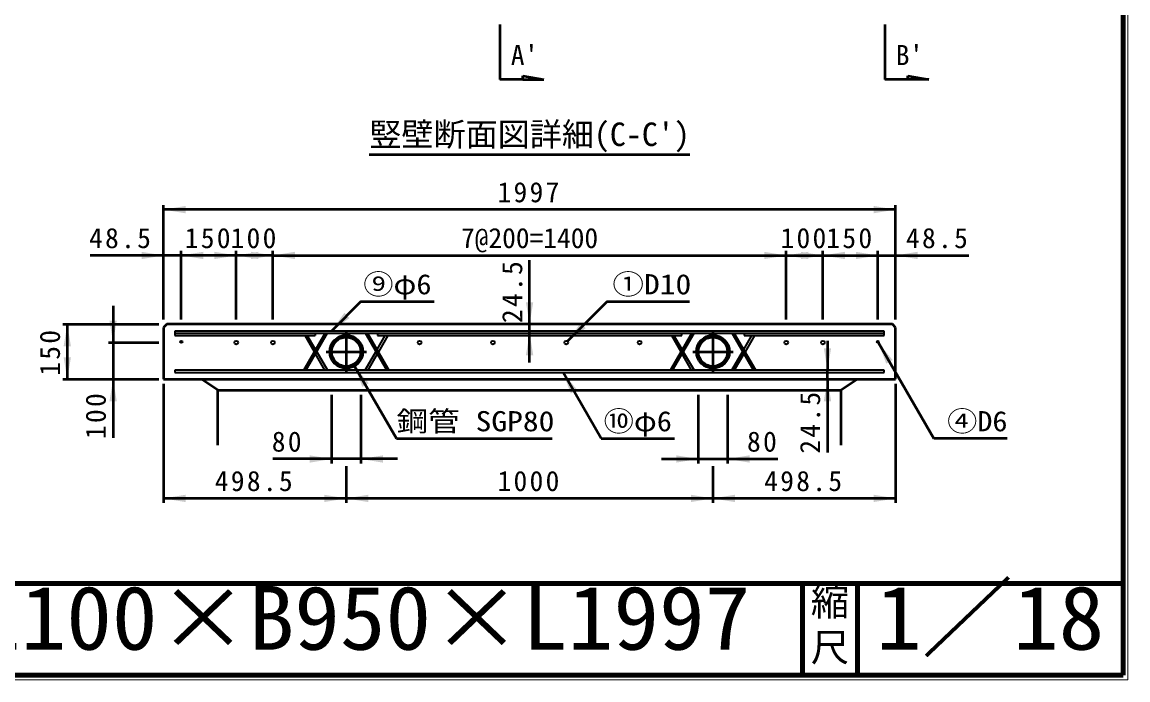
# Model space of a CAD drawing. Units: millimetres, scale not verified, with parts at other scales. Extents: x 100 to 4105, y 100 to 2870.
# Drawn here: x 2899 to 4105, y 100 to 817 of the extents above; entities that cross this region are included whole.
import ezdxf
from ezdxf.enums import TextEntityAlignment as Align

# ---------------------------------------------------------------- set-up
doc = ezdxf.new("R2010")
doc.units = ezdxf.units.MM
doc.header["$LTSCALE"] = 5
doc.linetypes.add('USER2', pattern=[13.4, 10, -1.2, 1, -1.2])
doc.layers.add('V-nasSTD', color=7, linetype='Continuous', lineweight=50)
doc.styles.add('ＭＳ ゴシック', font='')
doc.styles.get('ＭＳ ゴシック').set_extended_font_data('MS Gothic')

msp = doc.modelspace()

# ---------------------------------------------------------------- hatches: boundary and pattern name
at = {"layer": 'V-nasSTD'}
for points in [[(3076.824, 612.932), (3076.824, 608.932), (3052.824, 612.932), (3076.824, 616.932)], [(3827.624, 612.932), (3827.624, 608.932), (3851.624, 612.932), (3827.624, 616.932)], [(3028.824, 562.932), (3028.824, 558.932), (3052.824, 562.932), (3028.824, 566.932)], [(3096.224, 562.932), (3096.224, 558.932), (3072.224, 562.932), (3096.224, 566.932)], [(3108.224, 562.932), (3108.224, 558.932), (3132.224, 562.932), (3108.224, 566.932)], [(3156.224, 562.932), (3156.224, 558.932), (3132.224, 562.932), (3156.224, 566.932)], [(3148.224, 562.932), (3148.224, 558.932), (3172.224, 562.932), (3148.224, 566.932)], [(3196.224, 562.932), (3196.224, 558.932), (3172.224, 562.932), (3196.224, 566.932)], [(3708.224, 562.932), (3708.224, 558.932), (3732.224, 562.932), (3708.224, 566.932)], [(3756.224, 562.932), (3756.224, 558.932), (3732.224, 562.932), (3756.224, 566.932)], [(3748.224, 562.932), (3748.224, 558.932), (3772.224, 562.932), (3748.224, 566.932)], [(3796.224, 562.932), (3796.224, 558.932), (3772.224, 562.932), (3796.224, 566.932)], [(3808.224, 562.932), (3808.224, 558.932), (3832.224, 562.932), (3808.224, 566.932)], [(3875.624, 562.932), (3875.624, 558.932), (3851.624, 562.932), (3875.624, 566.932)], [(3452.224, 511.932), (3456.224, 511.932), (3452.224, 487.932), (3448.224, 511.932)], [(3252.956, 497.503), (3255.784, 494.674), (3235.985, 480.532), (3250.127, 500.331)], [(2947.824, 463.932), (2943.824, 463.932), (2947.824, 487.932), (2951.824, 463.932)], [(2997.824, 491.932), (3001.824, 491.932), (2997.824, 467.932), (2993.824, 491.932)], [(3510.608, 486.317), (3513.437, 483.489), (3493.638, 469.347), (3507.78, 489.146)], [(3452.224, 454.132), (3448.224, 454.132), (3452.224, 478.132), (3456.224, 454.132)], [(3777.224, 461.732), (3781.224, 461.732), (3777.224, 437.732), (3773.224, 461.732)], [(3844.824, 446.908), (3841.36, 444.908), (3832.824, 467.693), (3848.288, 448.908)], [(2947.824, 451.932), (2951.824, 451.932), (2947.824, 427.932), (2943.824, 451.932)], [(3273.224, 421.559), (3269.76, 419.559), (3261.224, 442.344), (3276.688, 423.559)], [(3500.685, 414.348), (3497.22, 412.348), (3488.685, 435.132), (3504.149, 416.348)], [(2997.824, 403.932), (2993.824, 403.932), (2997.824, 427.932), (3001.824, 403.932)], [(3777.224, 403.932), (3773.224, 403.932), (3777.224, 427.932), (3781.224, 403.932)], [(3212.224, 340.932), (3212.224, 344.932), (3236.224, 340.932), (3212.224, 336.932)], [(3292.224, 340.932), (3292.224, 336.932), (3268.224, 340.932), (3292.224, 344.932)], [(3612.224, 340.932), (3612.224, 344.932), (3636.224, 340.932), (3612.224, 336.932)], [(3692.224, 340.932), (3692.224, 336.932), (3668.224, 340.932), (3692.224, 344.932)], [(3076.824, 297.932), (3076.824, 293.932), (3052.824, 297.932), (3076.824, 301.932)], [(3228.224, 297.932), (3228.224, 293.932), (3252.224, 297.932), (3228.224, 301.932)], [(3276.224, 297.932), (3276.224, 293.932), (3252.224, 297.932), (3276.224, 301.932)], [(3628.224, 297.932), (3628.224, 293.932), (3652.224, 297.932), (3628.224, 301.932)], [(3676.224, 297.932), (3676.224, 293.932), (3652.224, 297.932), (3676.224, 301.932)], [(3827.624, 297.932), (3827.624, 293.932), (3851.624, 297.932), (3827.624, 301.932)]]:
    msp.add_hatch(color=256, dxfattribs=at).paths.add_polyline_path(points)

# ---------------------------------------------------------------- linework, layer by layer
at = {"layer": 'V-nasSTD', "lineweight": 100}
for p, q in [((4100, 105), (4100, 2865)), ((105, 205), (4100, 205)), ((3750, 205), (3750, 105)), ((3810, 205), (3810, 105)), ((105, 105), (4100, 105))]:
    msp.add_line(p, q, dxfattribs=at)
at = {"layer": 'V-nasSTD'}
for p, q in [((3419.834, 814.937), (3419.834, 754.937)), ((3839.834, 814.937), (3839.834, 754.937)), ((3444.834, 754.937), (3419.834, 754.937)), ((3444.834, 754.937), (3444.834, 758.777)), ((3444.834, 758.777), (3467.874, 754.937)), ((3444.834, 754.937), (3467.874, 754.937)), ((3864.834, 754.937), (3839.834, 754.937)), ((3864.834, 754.937), (3864.834, 758.777)), ((3864.834, 758.777), (3887.874, 754.937)), ((3887.874, 754.937), (3864.834, 754.937)), ((3277.224, 672.932), (3627.224, 672.932)), ((3052.824, 492.932), (3052.824, 617.932)), ((3851.624, 492.932), (3851.624, 617.932)), ((3851.624, 612.932), (3052.824, 612.932)), ((3072.224, 492.932), (3072.224, 567.932)), ((3132.224, 492.932), (3132.224, 567.932)), ((3172.224, 492.932), (3172.224, 567.932)), ((3732.224, 492.932), (3732.224, 567.932)), ((3772.224, 492.932), (3772.224, 567.932)), ((3832.224, 492.932), (3832.224, 567.932)), ((3052.824, 562.932), (2972.824, 562.932)), ((3072.224, 562.932), (3052.824, 562.932)), ((3132.224, 562.932), (3072.224, 562.932)), ((3172.224, 562.932), (3132.224, 562.932)), ((3172.224, 562.932), (3732.224, 562.932)), ((3452.224, 487.932), (3452.224, 557.932)), ((3732.224, 562.932), (3772.224, 562.932)), ((3772.224, 562.932), (3832.224, 562.932)), ((3832.224, 562.932), (3851.624, 562.932)), ((3851.624, 562.932), (3931.624, 562.932)), ((2997.824, 507.932), (2997.824, 467.932)), ((3267.985, 512.532), (3235.985, 480.532)), ((3267.985, 512.532), (3347.985, 512.532)), ((3536.824, 512.532), (3493.638, 469.347)), ((3536.824, 512.532), (3626.824, 512.532)), ((2942.824, 487.932), (3047.824, 487.932)), ((2947.824, 487.932), (2947.824, 427.932)), ((3056.424, 487.932), (3052.824, 484.332)), ((3052.824, 484.332), (3052.824, 427.932)), ((3848.024, 487.932), (3056.424, 487.932)), ((3452.224, 478.132), (3452.224, 487.932)), ((3851.624, 484.332), (3848.024, 487.932)), ((3851.624, 427.932), (3851.624, 484.332)), ((3452.224, 446.132), (3452.224, 478.132)), ((2992.824, 467.932), (3047.824, 467.932)), ((2997.824, 467.932), (2997.824, 427.932)), ((3777.224, 469.732), (3777.224, 437.732)), ((3893.192, 363.132), (3832.824, 467.693)), ((3306.956, 363.132), (3261.224, 442.344)), ((3530.254, 363.132), (3488.685, 435.132)), ((3777.224, 427.932), (3777.224, 437.732)), ((2942.824, 427.932), (3047.824, 427.932)), ((2997.824, 427.932), (2997.824, 363.932)), ((3052.824, 427.932), (3851.624, 427.932)), ((3052.824, 422.932), (3052.824, 292.932)), ((3112.224, 415.932), (3094.404, 427.932)), ((3777.224, 427.932), (3777.224, 347.932)), ((3810.044, 427.932), (3792.224, 415.932)), ((3851.624, 422.932), (3851.624, 292.932)), ((3112.224, 355.932), (3112.224, 415.932)), ((3112.224, 415.932), (3792.224, 415.932)), ((3236.224, 410.932), (3236.224, 335.932)), ((3268.224, 410.932), (3268.224, 335.932)), ((3636.224, 410.932), (3636.224, 335.932)), ((3668.224, 410.932), (3668.224, 335.932)), ((3792.224, 355.932), (3792.224, 415.932)), ((3306.956, 363.132), (3476.956, 363.132)), ((3530.254, 363.132), (3610.254, 363.132)), ((3973.192, 363.132), (3893.192, 363.132)), ((3236.224, 340.932), (3172.224, 340.932)), ((3268.224, 340.932), (3236.224, 340.932)), ((3308.224, 340.932), (3268.224, 340.932)), ((3596.224, 340.932), (3636.224, 340.932)), ((3636.224, 340.932), (3668.224, 340.932)), ((3668.224, 340.932), (3723.224, 340.932)), ((3252.224, 332.932), (3252.224, 292.932)), ((3652.224, 332.932), (3652.224, 292.932)), ((3252.224, 297.932), (3052.824, 297.932)), ((3652.224, 297.932), (3252.224, 297.932)), ((3851.624, 297.932), (3652.224, 297.932))]:
    msp.add_line(p, q, dxfattribs=at)
at = {"layer": 'V-nasSTD', "lineweight": 35}
for p, q in [((3065.224, 480.532), (3065.224, 478.132)), ((3839.224, 480.532), (3065.224, 480.532)), ((3065.224, 478.132), (3839.224, 478.132)), ((3065.224, 478.132), (3065.224, 475.732)), ((3065.224, 475.732), (3218.224, 475.732)), ((3228.846, 478.132), (3205.521, 437.732)), ((3206.907, 475.732), (3217.183, 457.932)), ((3208.292, 437.732), (3231.617, 478.132)), ((3218.569, 460.332), (3209.678, 475.732)), ((3218.224, 478.132), (3218.224, 475.732)), ((3272.83, 478.132), (3296.155, 437.732)), ((3298.926, 437.732), (3275.601, 478.132)), ((3285.878, 460.332), (3294.769, 475.732)), ((3286.224, 478.132), (3286.224, 475.732)), ((3286.224, 475.732), (3618.224, 475.732)), ((3297.541, 475.732), (3287.264, 457.932)), ((3628.846, 478.132), (3605.521, 437.732)), ((3606.907, 475.732), (3617.183, 457.932)), ((3608.292, 437.732), (3631.617, 478.132)), ((3618.569, 460.332), (3609.678, 475.732)), ((3618.224, 475.732), (3618.224, 478.132)), ((3672.83, 478.132), (3696.155, 437.732)), ((3698.926, 437.732), (3675.601, 478.132)), ((3685.878, 460.332), (3694.769, 475.732)), ((3686.224, 478.132), (3686.224, 475.732)), ((3686.224, 475.732), (3839.224, 475.732)), ((3697.541, 475.732), (3687.264, 457.932)), ((3839.224, 478.132), (3839.224, 480.532)), ((3839.224, 475.732), (3839.224, 478.132)), ((3228.846, 437.732), (3218.569, 455.532)), ((3219.955, 457.932), (3231.617, 437.732)), ((3272.83, 437.732), (3284.493, 457.932)), ((3285.878, 455.532), (3275.601, 437.732)), ((3628.846, 437.732), (3618.569, 455.532)), ((3619.955, 457.932), (3631.617, 437.732)), ((3672.83, 437.732), (3684.493, 457.932)), ((3685.878, 455.532), (3675.601, 437.732)), ((3065.224, 437.732), (3065.224, 435.332)), ((3839.224, 437.732), (3065.224, 437.732)), ((3065.224, 435.332), (3839.224, 435.332)), ((3839.224, 435.332), (3839.224, 437.732))]:
    msp.add_line(p, q, dxfattribs=at)
at = {"layer": 'V-nasSTD', "linetype": 'USER2'}
for p, q in [((3252.224, 479.932), (3252.224, 435.932)), ((3652.224, 479.932), (3652.224, 435.932)), ((3230.224, 457.932), (3274.224, 457.932)), ((3630.224, 457.932), (3674.224, 457.932))]:
    msp.add_line(p, q, dxfattribs=at)
at = {"layer": 'V-nasSTD', "lineweight": 13}
msp.add_lwpolyline([(100, 100), (100, 2870), (4105, 2870), (4105, 100)], close=True, dxfattribs=at)
at = {"layer": 'V-nasSTD'}
for centre, radius in [((3252.224, 457.932), 18), ((3252.224, 457.932), 16), ((3652.224, 457.932), 18), ((3652.224, 457.932), 16)]:
    msp.add_circle(centre, radius, dxfattribs=at)
at = {"layer": 'V-nasSTD', "lineweight": 35}
for centre, radius in [((3072.224, 468.732), 1.2), ((3132.224, 467.932), 2), ((3172.224, 467.932), 2), ((3332.224, 467.932), 2), ((3412.224, 467.932), 2), ((3492.224, 467.932), 2), ((3572.224, 467.932), 2), ((3732.224, 467.932), 2), ((3772.224, 467.932), 2), ((3832.224, 468.732), 1.2)]:
    msp.add_circle(centre, radius, dxfattribs=at)

# ---------------------------------------------------------------- texts
at = {"layer": 'V-nasSTD', "style": 'ＭＳ ゴシック'}
for s, height, p in [("A'", 21.99, (3446.723, 792.494)), ("B'", 21.99, (3866.723, 792.494)), ("竪壁断面図詳細(C-C')", 25.66, (3452.224, 707.932)), ('7@200=1400', 21.99, (3452.224, 592.932))]:
    msp.add_text(s, height=height, dxfattribs=at).set_placement(p, align=Align.TOP_CENTER)
for s, width, p in [('⑨φ6', 1.1, (3307.985, 542.532)), ('①D10', 1.15, (3585.574, 542.532)), ('鋼管 SGP80', 1.15, (3393.206, 393.132)), ('⑩φ6', 1.1, (3570.254, 393.132)), ('④D6', 1.1, (3940.692, 393.132))]:
    msp.add_text(s, height=21.99, dxfattribs=dict(at, width=width)).set_placement(p, align=Align.TOP_CENTER)
for s, p in [('縮', (3758.982, 200.999)), ('尺', (3758.976, 151.01))]:
    msp.add_text(s, height=30.79, dxfattribs=at).set_placement(p, align=Align.TOP_LEFT)
at = {"layer": 'V-nasSTD', "style": 'ＭＳ ゴシック', "width": 1.05}
for s, p in [('1／18', (3830.25, 202.582)), ('H1100×B950×L1997', (2797.5, 202.508))]:
    msp.add_text(s, height=69.65, dxfattribs=at).set_placement(p, align=Align.TOP_LEFT)
at = {"layer": 'V-nasSTD', "char_height": 21.99, "attachment_point": 2, "style": 'ＭＳ ゴシック'}
for s, insert in [('\\T1.17;1997', (3452.224, 642.932)), ('\\T1.17;48.5', (3006.574, 592.932)), ('\\T1.17;150', (3102.224, 592.932)), ('\\T1.17;100', (3152.224, 592.932)), ('\\T1.17;100', (3752.224, 592.932)), ('\\T1.17;150', (3802.224, 592.932)), ('\\T1.17;48.5', (3897.874, 592.932)), ('\\T1.17;80', (3188.474, 370.932)), ('\\T1.17;80', (3706.974, 370.932)), ('\\T1.17;498.5', (3152.524, 327.932)), ('\\T1.17;1000', (3452.224, 327.932)), ('\\T1.17;498.5', (3751.924, 327.932))]:
    msp.add_mtext(s, dxfattribs=dict(at, insert=insert))
at = {"layer": 'V-nasSTD', "char_height": 21.99, "attachment_point": 2, "rotation": 90, "style": 'ＭＳ ゴシック'}
for s, insert in [('\\T1.17;24.5', (3422.224, 524.182)), ('\\T1.17;150', (2917.824, 457.932)), ('\\T1.17;100', (2967.824, 388.932)), ('\\T1.17;24.5', (3747.224, 381.682))]:
    msp.add_mtext(s, dxfattribs=dict(at, insert=insert))

doc.saveas('drawing.dxf')
